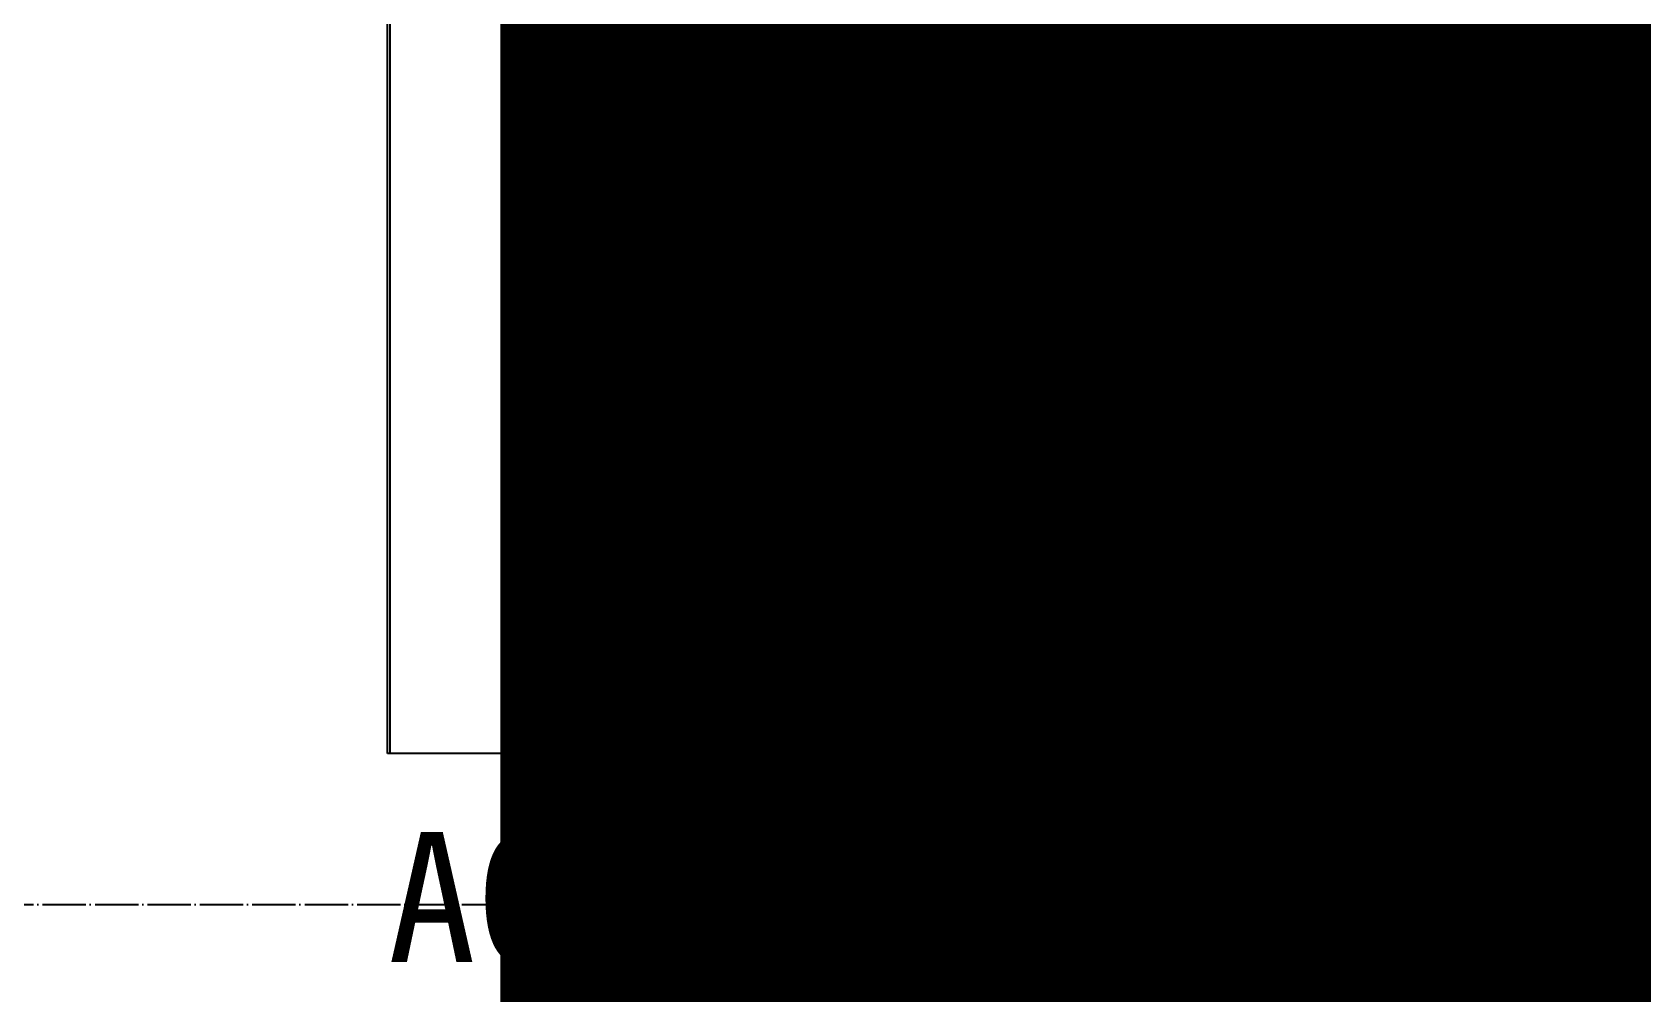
# Model space of a CAD drawing. Header units: inches. Extents: x 0 to 1813292486, y 0 to 3473589894.
# Drawn here: x 600367357 to 600441714, y 3473151983 to 3473196347 of the extents above; entities that cross this region are included whole.
import ezdxf
from ezdxf.enums import TextEntityAlignment as Align

# ---------------------------------------------------------------- set-up
doc = ezdxf.new("R2010")
doc.units = ezdxf.units.IN
doc.header["$LTSCALE"] = 1000
doc.header["$MEASUREMENT"] = 0
doc.linetypes.add('AX-MALL-GIRD-200$0$DOTE', pattern=[2.4200000000000004, 2, -0.2, 0.02, -0.2])
for name, color, linetype in [('A-Anno-Note', 241, 'Continuous'), ('AX-MALL-DIM-P02$0$A-Detl-Thin', 131, 'Continuous'), ('AX-MALL-GIRD-200$0$A-Grid', 222, 'AX-MALL-GIRD-200$0$DOTE'), ('AX-MALL-GIRD-200$0$A-Grid-Iden', 11, 'Continuous'), ('AX-MALL-P02-200$0$A-Anno-Note', 241, 'Continuous'), ('AX-MALL-P02-200$0$X-Tlbk', 4, 'Continuous'), ('AX-MALL-WALL-P02$0$A-Anno-Note', 241, 'Continuous'), ('AX-MALL-WALL-P02-QT$0$A-Wind', 4, 'Continuous'), ('AX-MALL-ZTKD-P02$0$A-Anno-Note', 241, 'Continuous'), ('AXIS_TEXT', 7, 'Continuous')]:
    doc.layers.add(name, color=color, linetype=linetype)
doc.layers.add('yichutu', color=7, linetype='Continuous', true_color=0xffffff, plot=False)
doc.styles.add('AX-MALL-GIRD-200$0$_TCH_AXIS', font='gbenor.shx', dxfattribs={"bigfont": 'gbcbig.shx'})
doc.styles.add('AX-MALL-GIRD-200$0$_TCH_DIM_T3', font='gbenor.shx')
doc.styles.add('COMPLEX', font='gbenor.shx', dxfattribs={"bigfont": 'gbcbig.shx'})
doc.styles.add('宋体', font='', dxfattribs={"width": 0.7, "height": 5})
doc.styles.get('宋体').set_extended_font_data('SimSun')
doc.dimstyles.new('AX-MALL-GIRD-200$0$_TCH_ARCH&&200', dxfattribs={"dimtxt": 595, "dimasz": 300, "dimexe": 500, "dimexo": 500, "dimgap": 152.5, "dimtad": 1, "dimdec": 0, "dimzin": 0, "dimdsep": 46, "dimtxsty": 'AX-MALL-GIRD-200$0$_TCH_DIM_T3', "dimblk": 'AX-MALL-GIRD-200$0$_ArchTick', "dimcen": 0.09, "dimclrt": 7, "dimazin": 2, "dimtfac": 1, "dimtdec": 0, "dimtix": 1, "dimtmove": 2, "dimatfit": 3, "dimfxl": 500, "dimtolj": 1, "dimtzin": 0, "dimarcsym": 0})

# ---------------------------------------------------------------- blocks, each defined once
blk = doc.blocks.new('_AXISO')
blk.add_circle((0, 0), 0.5)
at = {"layer": 'AXIS_TEXT', "style": 'COMPLEX', "width": 1.041666666666667}
blk.add_attdef('A', text='', height=0.56, dxfattribs=at).set_placement((-0.25, -0.28), (0.25, -0.28), align=Align.FIT)
blk = doc.blocks.new('AX-MALL-GIRD-200$0$_ArchTick')
at = {"color": 0, "linetype": 'ByBlock', "const_width": 0.4}
blk.add_lwpolyline([(-0.5, -0.5), (0.5, 0.5)], dxfattribs=at)
blk = doc.blocks.new('*D402')
at = {"layer": 'AX-MALL-GIRD-200$0$A-Grid-Iden', "color": 0, "lineweight": -2, "transparency": 16777216}
for p, q in [((600228911.2944353, 3473108184.105383), (600226607.2817459, 3473101999.323614)), ((600226781.8281617, 3473102467.867687), (600551951.4150985, 3472981332.655089)), ((600554080.8813719, 3472987048.892785), (600551776.8686827, 3472980864.111016))]:
    blk.add_line(p, q, dxfattribs=at)
at = {"layer": 'AX-MALL-GIRD-200$0$A-Grid-Iden', "color": 0, "lineweight": -2, "transparency": 16777216, "xscale": 300, "yscale": 300, "zscale": 300}
for p, rotation in [((600226781.8281617, 3473102467.867687), 159.5681613089764), ((600551951.4150985, 3472981332.655089), 339.5681613089764)]:
    blk.add_blockref('AX-MALL-GIRD-200$0$_ArchTick', p, dxfattribs=dict(at, rotation=rotation))
at = {"layer": 'AX-MALL-GIRD-200$0$A-Grid-Iden', "color": 7, "transparency": 16777216, "insert": (600389523.7134044, 3473042321.951055), "char_height": 595, "attachment_point": 5, "rotation": 339.5681613087273, "style": 'AX-MALL-GIRD-200$0$_TCH_DIM_T3'}
blk.add_mtext('\\A1;347000', dxfattribs=at)
blk = doc.blocks.new('*D403')
at = {"layer": 'AX-MALL-GIRD-200$0$A-Grid-Iden', "color": 0, "lineweight": -2, "transparency": 16777216}
for p, q in [((600228911.2944351, 3473108184.105382), (600227165.8302766, 3473103498.664648)), ((600237766.7774221, 3473104885.178123), (600236021.3132635, 3473100199.737389)), ((600227340.3766927, 3473103967.208721), (600236195.8596796, 3473100668.281462))]:
    blk.add_line(p, q, dxfattribs=at)
at = {"layer": 'AX-MALL-GIRD-200$0$A-Grid-Iden', "color": 0, "lineweight": -2, "transparency": 16777216, "xscale": 300, "yscale": 300, "zscale": 300}
for p, rotation in [((600227340.3766927, 3473103967.208721), 159.5681613092989), ((600236195.8596796, 3473100668.281462), 339.5681613092989)]:
    blk.add_blockref('AX-MALL-GIRD-200$0$_ArchTick', p, dxfattribs=dict(at, rotation=rotation))
at = {"layer": 'AX-MALL-GIRD-200$0$A-Grid-Iden', "color": 7, "transparency": 16777216, "insert": (600231925.2099603, 3473102739.434758), "char_height": 595, "attachment_point": 5, "rotation": 339.56816132295063, "style": 'AX-MALL-GIRD-200$0$_TCH_DIM_T3'}
blk.add_mtext('\\A1;9450', dxfattribs=at)
blk = doc.blocks.new('*D404')
at = {"layer": 'AX-MALL-GIRD-200$0$A-Grid-Iden', "color": 0, "lineweight": -2, "transparency": 16777216}
for p, q in [((600237766.7774222, 3473104885.178123), (600236021.3132637, 3473100199.737389)), ((600244654.375301, 3473102319.34581), (600242908.9111425, 3473097633.905076)), ((600236195.8596795, 3473100668.281462), (600243083.4575583, 3473098102.449149))]:
    blk.add_line(p, q, dxfattribs=at)
at = {"layer": 'AX-MALL-GIRD-200$0$A-Grid-Iden', "color": 0, "lineweight": -2, "transparency": 16777216, "xscale": 300, "yscale": 300, "zscale": 300}
for p, rotation in [((600236195.8596795, 3473100668.281462), 159.5681613078855), ((600243083.4575583, 3473098102.449149), 339.5681613078855)]:
    blk.add_blockref('AX-MALL-GIRD-200$0$_ArchTick', p, dxfattribs=dict(at, rotation=rotation))
at = {"layer": 'AX-MALL-GIRD-200$0$A-Grid-Iden', "color": 7, "transparency": 16777216, "insert": (600239796.7503933, 3473099807.054973), "char_height": 595, "attachment_point": 5, "rotation": 339.56816133717393, "style": 'AX-MALL-GIRD-200$0$_TCH_DIM_T3'}
blk.add_mtext('\\A1;7350', dxfattribs=at)
blk = doc.blocks.new('*D405')
at = {"layer": 'AX-MALL-GIRD-200$0$A-Grid-Iden', "color": 0, "lineweight": -2, "transparency": 16777216}
for p, q in [((600244654.375301, 3473102319.345809), (600242908.9111427, 3473097633.905076)), ((600252525.9157337, 3473099386.966023), (600250780.4515754, 3473094701.52529)), ((600243083.4575585, 3473098102.449149), (600250954.9979912, 3473095170.069363))]:
    blk.add_line(p, q, dxfattribs=at)
at = {"layer": 'AX-MALL-GIRD-200$0$A-Grid-Iden', "color": 0, "lineweight": -2, "transparency": 16777216, "xscale": 300, "yscale": 300, "zscale": 300}
for p, rotation in [((600243083.4575585, 3473098102.449149), 159.5681613094948), ((600250954.9979912, 3473095170.069363), 339.5681613094948)]:
    blk.add_blockref('AX-MALL-GIRD-200$0$_ArchTick', p, dxfattribs=dict(at, rotation=rotation))
at = {"layer": 'AX-MALL-GIRD-200$0$A-Grid-Iden', "color": 7, "transparency": 16777216, "insert": (600247176.3195491, 3473097057.948922), "char_height": 595, "attachment_point": 5, "rotation": 339.5681613017562, "style": 'AX-MALL-GIRD-200$0$_TCH_DIM_T3'}
blk.add_mtext('\\A1;8400', dxfattribs=at)
blk = doc.blocks.new('yct-2230-841-446111.5-168242.05-200.05-7.0')
at = {"layer": 'yichutu', "color": 7, "true_color": 0xffffff}
blk.add_lwpolyline([(0, 0), (0, 168242.05), (446111.5, 168242.05), (446111.5, 0)], close=True, dxfattribs=at)
at = {"layer": 'yichutu', "color": 7, "true_color": 0xffffff, "style": '宋体'}
blk.add_text('A0+7/8 1:200.05', height=6001.5, dxfattribs=at).set_placement((0, 172243.05))
blk = doc.blocks.new('AX-MALL-GIRD-200')
at = {"layer": 'AX-MALL-GIRD-200$0$A-Grid'}
for p, q in [((600267815.3798003, 3473212616.376537), (600229085.8408508, 3473108652.649456)), ((600276670.8627876, 3473209317.449277), (600237941.3238384, 3473105353.722196)), ((600283558.4606664, 3473206751.616964), (600244828.9217169, 3473102787.889884))]:
    blk.add_line(p, q, dxfattribs=at)
blk.add_lwpolyline([(600121810.723207, 3473109514.681516), (600627098.0007555, 3472921280.343968), (600690585.7046146, 3473091703.708048), (600185298.4270658, 3473279938.045597)], close=True, dxfattribs=at)
at = {"layer": 'AX-MALL-GIRD-200$0$A-Grid-Iden'}
for p, q in [((600229085.8408511, 3473108652.649456), (600226293.0981976, 3473101155.944281)), ((600237941.3238385, 3473105353.722196), (600235148.581185, 3473097857.017022)), ((600244828.9217172, 3473102787.889883), (600242036.1790637, 3473095291.184709))]:
    blk.add_line(p, q, dxfattribs=at)
ref = blk.add_blockref('_AXISO', (600226013.8239322, 3473100406.273764), dxfattribs=dict(at, xscale=1600, yscale=1600, zscale=1600))
ref.add_attrib('A', '1', dxfattribs={"height": 905.0966799187808, "rotation": 339.5681613156389, "style": 'AX-MALL-GIRD-200$0$_TCH_AXIS', "width": 1.049999999937653}).set_placement((600225431.7648654, 3473100140.17746), (600226025.4736247, 3473099919.003526), align=Align.FIT)
ref = blk.add_blockref('_AXISO', (600234869.3069196, 3473097107.346504), dxfattribs=dict(at, xscale=1600, yscale=1600, zscale=1600))
ref.add_attrib('A', '2', dxfattribs={"height": 905.0966799187808, "rotation": 339.5681613156389, "style": 'AX-MALL-GIRD-200$0$_TCH_AXIS', "width": 1.049999999937653}).set_placement((600234287.2478526, 3473096841.2502), (600234880.9566119, 3473096620.076266), align=Align.FIT)
ref = blk.add_blockref('_AXISO', (600241756.9047983, 3473094541.514191), dxfattribs=dict(at, xscale=1600, yscale=1600, zscale=1600))
ref.add_attrib('A', '3', dxfattribs={"height": 905.0966799187808, "rotation": 339.5681613118755, "style": 'AX-MALL-GIRD-200$0$_TCH_AXIS', "width": 1.049999999752518}).set_placement((600241174.8457317, 3473094275.417888), (600241768.5544909, 3473094054.243954), align=Align.FIT)
for base, p1, p2, angle, picture, middle, turn in [((600551951.4150985, 3472981332.655089), (600229085.8408508, 3473108652.649456), (600554255.4277877, 3472987517.436858), 339.5681613089764, '*D402', (600389523.7134044, 3473042321.951055), 339.5681613087274), ((600236195.8596796, 3473100668.281462), (600229085.840851, 3473108652.649456), (600237941.3238381, 3473105353.722196), 339.5681613065897, '*D403', (600231925.2099603, 3473102739.434758), 339.5681613229506), ((600243083.4575583, 3473098102.449149), (600237941.3238382, 3473105353.722196), (600244828.921717, 3473102787.889883), 339.5681613078855, '*D404', (600239796.7503933, 3473099807.054973), 339.5681613371739), ((600250954.9979912, 3473095170.069363), (600244828.9217169, 3473102787.889883), (600252700.4621496, 3473099855.510097), 339.5681613094948, '*D405', (600247176.3195491, 3473097057.948922), 339.5681613017562)]:
    dim = blk.add_linear_dim(base=base, p1=p1, p2=p2, angle=angle, dimstyle='AX-MALL-GIRD-200$0$_TCH_ARCH&&200', override={"dimgap": 0}, dxfattribs=at)
    dim.commit()
    dim.dimension.update_dxf_attribs({"geometry": picture, "text_midpoint": middle, "dimtype": 129, "text_rotation": turn})
blk = doc.blocks.new('AX-MALL-WALL-P02-QT')
at = {"layer": 'AX-MALL-WALL-P02-QT$0$A-Wind'}
blk.add_blockref('AX-MALL-GIRD-200', (0, 0), dxfattribs=at)
blk = doc.blocks.new('AX-MALL-WALL-P02')
at = {"layer": 'AX-MALL-WALL-P02$0$A-Anno-Note'}
blk.add_blockref('AX-MALL-WALL-P02-QT', (0, 0), dxfattribs=at)
blk = doc.blocks.new('AX-MALL-ZTKD-P02')
at = {"layer": 'AX-MALL-ZTKD-P02$0$A-Anno-Note'}
blk.add_blockref('AX-MALL-GIRD-200', (0, 0), dxfattribs=at)
blk = doc.blocks.new('AX-MALL-DIM-P02')
at = {"layer": 'AX-MALL-DIM-P02$0$A-Detl-Thin'}
blk.add_blockref('AX-MALL-ZTKD-P02', (-2.384185791015625e-06, 9.5367431640625e-07), dxfattribs=at)
blk = doc.blocks.new('AX-MALL-P02-200')
at = {"layer": 'AX-MALL-P02-200$0$A-Anno-Note'}
blk.add_blockref('AX-MALL-WALL-P02', (0, 0), dxfattribs=at)
at = {"layer": 'AX-MALL-P02-200$0$X-Tlbk'}
blk.add_lwpolyline([(600182351.0824882, 3473094412.306256), (600600292.3959695, 3472938716.903233), (600659009.8102252, 3473096335.129436), (600241068.4967592, 3473252030.532459)], close=True, dxfattribs=at)
at = {"layer": 'AX-MALL-P02-200$0$X-Tlbk', "const_width": 200}
blk.add_lwpolyline([(600187734.7089074, 3473094541.018292), (600599116.4053686, 3472941289.265293), (600656437.4483023, 3473095159.138958), (600245055.7518562, 3473248410.891957)], close=True, dxfattribs=at)
at = {"layer": 'AX-MALL-P02-200$0$A-Anno-Note'}
blk.add_blockref('AX-MALL-DIM-P02', (0, 0), dxfattribs=at)

msp = doc.modelspace()

# ---------------------------------------------------------------- block references
at = {"layer": 'A-Anno-Note', "rotation": 20.43183869077545}
msp.add_blockref('AX-MALL-P02-200', (1250392458.527329, 9048125.682563305), dxfattribs=at)

# ---------------------------------------------------------------- next in the draw order: block references
at = {"layer": 'yichutu'}
for p in [(600383765.8413509, 3473163066.459832), (600383765.841342, 3472981201.643013)]:
    msp.add_blockref('yct-2230-841-446111.5-168242.05-200.05-7.0', p, dxfattribs=at)

doc.saveas('drawing.dxf')
